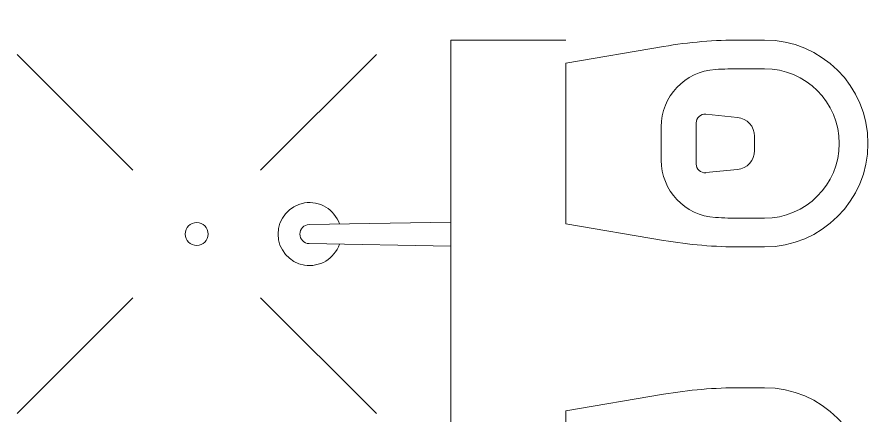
# Model space of a CAD drawing. Header units: millimetres. Extents: x 19901 to 56688, y 13732 to 29551.
# Drawn here: x 26826.7 to 26974.6, y 20371.1 to 20440.3 of the extents above; entities that cross this region are included whole.
import ezdxf

# ---------------------------------------------------------------- set-up
doc = ezdxf.new("R2010")
doc.units = ezdxf.units.MM
doc.layers.get('0').update_dxf_attribs({"lineweight": 18})
doc.layers.add('A-FURN', color=9, linetype='Continuous', lineweight=13)
doc.layers.add('Wall', color=7, linetype='Continuous', lineweight=20)

# ---------------------------------------------------------------- blocks, each defined once
blk = doc.blocks.new('ORR14C226')
for p, q in [((-0.1688, -0.1697), (-0.14, 0)), ((-0.14, 0), (0.14, 0)), ((0, 0), (0, 0)), ((0, 0), (0, 0)), ((0, 0), (0, 0)), ((0, 0), (0, 0)), ((0, 0), (0, 0)), ((0, 0), (0, 0)), ((0, 0), (0, 0)), ((0, 0), (0, 0)), ((0, 0), (0, 0)), ((0, 0), (0, 0)), ((0, 0), (0, 0)), ((0, 0), (0, 0)), ((0, 0), (0, 0)), ((0, 0), (0, 0)), ((0, 0), (0, 0)), ((0, 0), (0, 0)), ((0, 0), (0, 0)), ((0, 0), (0, 0)), ((0, 0), (0, 0)), ((0, 0), (0, 0)), ((0, 0), (0, 0)), ((0, 0), (0, 0)), ((0, 0), (0, 0)), ((0.1688, -0.1697), (0.14, 0)), ((0, 0), (0, 0)), ((0, 0), (0, 0)), ((0, 0), (0, 0)), ((0, 0), (0, 0)), ((0, 0), (0, 0)), ((0, 0), (0, 0)), ((0, 0), (0, 0)), ((0, 0), (0, 0)), ((0, 0), (0, 0)), ((0, 0), (0, 0)), ((0, 0), (0, 0)), ((0, 0), (0, 0)), ((0, 0), (0, 0)), ((0, 0), (0, 0)), ((0, 0), (0, 0)), ((0, 0), (0, 0)), ((0, 0), (0, 0)), ((0, 0), (0, 0)), ((0, 0), (0, 0)), ((0, 0), (0, 0)), ((0, 0), (0, 0)), ((0, 0), (0, 0)), ((0, 0), (0, 0)), ((0, 0), (0, 0)), ((0, 0), (0, 0)), ((0, 0), (0, 0)), ((0, 0), (0, 0)), ((0, 0), (0, 0)), ((-0.0289, -0.1656), (0.0289, -0.1656)), ((-0.0359, -0.2265), (0.0359, -0.2265)), ((-0.0508, -0.243), (-0.0454, -0.298)), ((0.0454, -0.298), (0.0508, -0.243)), ((-0.18, -0.345), (-0.18, -0.3034)), ((-0.13, -0.345), (-0.13, -0.3034)), ((0.13, -0.345), (0.13, -0.3034)), ((0.18, -0.345), (0.18, -0.3034)), ((-0.0125, -0.3278), (0.0125, -0.3278))]:
    blk.add_line(p, q)
for centre, radius, start, end in [((0, 0), 0.0000003, 90, 152.5342), ((0, 0), 0.0000003, 332.5342, 90), ((0, 0), 0.0000003, 332.5342, 90), ((0, 0), 0.0000001, 332.5342, 90), ((0, 0), 0.0000001, 270, 332.5342), ((0, 0), 0.0000001, 270, 332.5342), ((0, 0), 0.0000001, 332.5342, 90), ((0, 0), 0.0000001, 90, 152.5342), ((0, 0), 0.0000001, 90, 152.5342), ((0, 0), 0.0000001, 152.5342, 270), ((0, 0), 0.0000001, 90, 152.5342), ((0, 0), 0.0000001, 0, 90), ((0, 0), 0.0000001, 90, 180), ((0, 0), 0.0000001, 180, 270), ((0, 0), 0.0000001, 270, 0), ((0, 0), 0.0000001, 0, 90), ((0, 0), 0.0000001, 90, 180), ((0, 0), 0.0000003, 152.5342, 270), ((0, 0), 0.0000003, 270, 332.5342), ((0, 0), 0.0000001, 270, 332.5342), ((0, 0), 0.0000001, 332.5342, 90), ((0, 0), 0.0000001, 90, 152.5342), ((0, 0), 0.0000001, 152.5342, 270), ((0, 0), 0.0000001, 332.5342, 90), ((0, 0), 0.0000001, 90, 152.5342), ((0, 0), 0.0000001, 152.5342, 270), ((0, 0), 0.0000001, 180, 270), ((0, 0), 0.0000001, 180, 270), ((0, 0), 0.0000001, 90, 180), ((0, 0), 0.0000001, 0, 90), ((0, 0), 0.0000001, 270, 0), ((0, 0), 0.0000001, 180, 270), ((0, 0), 0.0000001, 90, 180), ((0, 0), 0.0000001, 270, 0), ((0, 0), 0.0000001, 360, 90), ((0, 0), 0.0000001, 270, 360), ((0, 0), 0.0000001, 180, 270), ((0, 0), 0.0000001, 90, 180), ((-0.02, -0.28), 0.2, 0, 0), ((0.62, -0.3034), 0.8, 170.3823, 180), ((-0.0289, -0.2656), 0.1, 90, 176.6666), ((0.0289, -0.2656), 0.1, 3.3334, 90), ((-0.62, -0.3034), 0.8, 0, 9.6177), ((-0.0359, -0.2415), 0.015, 90, 185.638), ((0.0359, -0.2415), 0.015, 354.362, 90), ((0.62, -0.3034), 0.75, 176.6666, 180), ((-0.62, -0.3034), 0.75, 0, 3.3334), ((-0.0125, -0.2948), 0.033, 185.638, 270), ((0.0125, -0.2948), 0.033, 270, 354.362), ((0, -0.345), 0.18, 180, 0), ((0, -0.345), 0.13, 180, 0)]:
    blk.add_arc(centre, radius, start, end)

msp = doc.modelspace()

# ---------------------------------------------------------------- linework, layer by layer
at = {"layer": 'A-FURN'}
for p, q in [((26826.72, 20433.8), (26846.84, 20413.69)), ((26889.17, 20433.8), (26869.06, 20413.69)), ((26902.11, 20404.66), (26877.47, 20404.25)), ((26902.11, 20400.49), (26877.47, 20400.91)), ((26826.72, 20371.35), (26846.84, 20391.47)), ((26869.06, 20391.47), (26889.17, 20371.35)), ((26956.61, 20375.84), (26952.44, 20375.84)), ((26939.08, 20374.72), (26922.11, 20371.84)), ((26922.11, 20371.84), (26922.11, 20343.84))]:
    msp.add_line(p, q, dxfattribs=at)
msp.add_circle((26857.95, 20402.58), 2, dxfattribs=at)
for centre, radius, start, end in [((26877.56, 20402.58), 5.48, 18.7094, 341.2906), ((26877.56, 20402.58), 1.67, 92.8454, 267.1546), ((26950.11, 20359.84), 20, 270, 270), ((26952.44, 20295.84), 80, 90, 99.6177), ((26956.61, 20357.84), 18, 270, 90)]:
    msp.add_arc(centre, radius, start, end, dxfattribs=at)
at = {"layer": 'Wall'}
for p, q in [((26902.11, 20130.34), (26902.11, 20436.34)), ((26902.11, 20436.34), (26922.11, 20436.34))]:
    msp.add_line(p, q, dxfattribs=at)

# ---------------------------------------------------------------- block references
at = {"layer": 'A-FURN', "xscale": -100, "yscale": 100, "zscale": 100, "rotation": 90}
msp.add_blockref('ORR14C226', (26922.11, 20418.34), dxfattribs=at)

doc.saveas('drawing.dxf')
